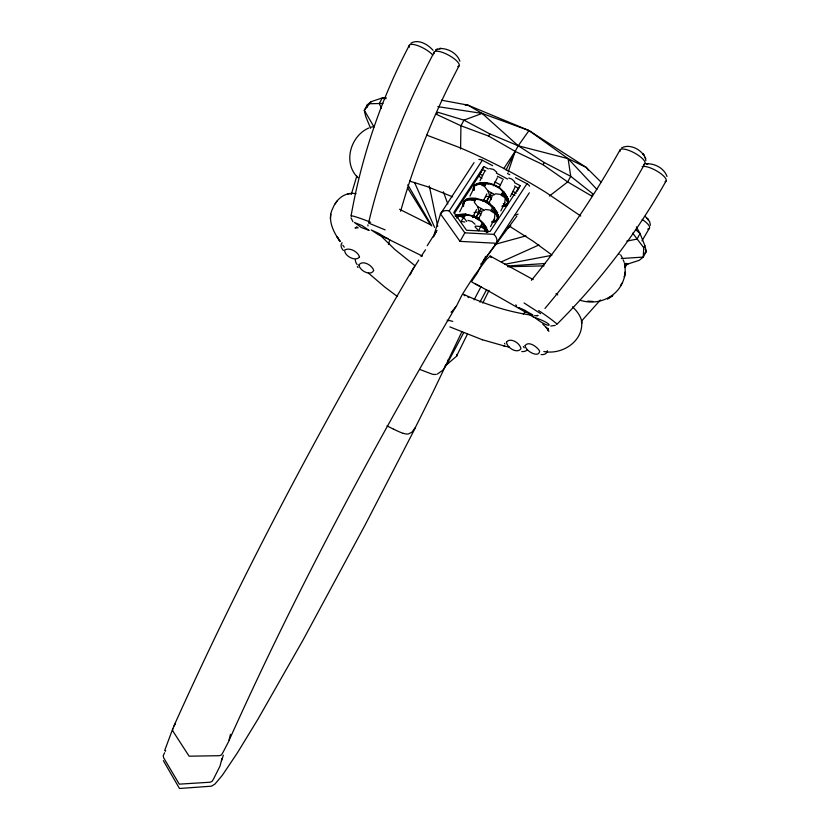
<?xml version="1.0" encoding="UTF-8"?>
<svg xmlns="http://www.w3.org/2000/svg" width="830" height="830" viewBox="0 0 830 830"><rect width="100%" height="100%" fill="white"/><g stroke="black" fill="none" stroke-linecap="round" stroke-linejoin="round"><path stroke-width="1.25" d="M494.96 210.395C498.903 213.237 499.608 220.905 493.425 221.247L493.155 221.786C498.363 221.797 499.214 214.949 495.51 212.221L495.967 211.308C494.006 201.13 461.304 190.143 463.628 206.245M502.243 206.151C507.919 207.064 510.118 199.677 505.792 196.523L506.248 195.6C500.656 185.225 486.38 179.622 475.528 184.561C473.785 185.609 473.297 187.85 473.505 189.748L474.874 185.049M463.233 205.456L464.593 200.746M460.598 149.016L460.93 125.755L463.98 120.153L482.147 113.419L529.011 130.559L586.188 167.37L600.92 181.946M454.975 215.966L456.905 214.897L465.838 214.109L461.034 221.465L464.883 222.025M464.333 201.285L467.176 199.2L476.119 198.412L474.241 202.157L477.727 206.691L479.128 211.92L475.881 217.906L479.367 219.224M474.604 185.578L477.458 183.492L486.39 182.704L484.513 186.46L487.999 190.983L491.111 199.605M230.491 734.301L228.758 741.263L222.938 752.499A102.36 91.591 22.4 0 1 221.807 754.335A3.517 3.144 22.4 0 1 221.102 755.103L219.4 755.694L189.126 756.192L172.993 731.272L172.567 729.57A3.517 3.144 22.4 0 1 172.837 728.574A102.36 91.591 22.4 0 1 173.802 726.644L174.819 724.725M636.33 226.881L640.044 233.531L644.858 245.587L643.707 247.693L643.25 257.093L639.266 260.309L628.279 263.867L624.388 263.961M484.596 231.497L484.72 228.987C481.514 216.599 468.13 212.677 456.905 214.897L456.448 215.821L455.566 215.976L455.836 215.447M504.443 206.027L505.273 197.582C501.787 183.762 486.162 181.469 474.438 185.495L473.723 186.937M367.223 107.091L367.358 104.705L371.269 101.623L382.339 97.919L386.116 97.66M221.984 758.464L220.002 766.111L213.746 778.592A102.36 101.042 11.1 0 1 212.542 780.646A3.517 3.476 11.1 0 1 211.795 781.507L210.052 782.223L179.28 784.153L163.645 757.8L163.261 755.964A3.517 3.476 11.1 0 1 163.572 754.875A102.36 101.042 11.1 0 1 164.61 752.737M507.462 204.024C509.962 200.404 506.964 196.036 504.152 193.649M340.072 241.395L336.939 236.529L340.072 241.395C333.318 232.016 326.812 219.193 332.975 207.905C336.586 198.692 345.716 191.512 356.029 193.743M330.382 218.57L330.776 214.223M351.08 215.873C361.589 156.434 381.198 98.697 409.325 45.287M490.914 257.591L490.924 256.418L490.074 256.283L486.66 259.136L474.49 275.539A298.478 13.903 -62.2 0 0 462.123 294.785L456.521 305.917L451.987 311.53M351.381 194.199L356.796 176.053M385.162 229.879C379.611 227.638 374.091 225.335 368.572 223.021C382.267 164.299 405.953 106.033 434.246 52.051M388.44 244.445L389.789 239.797M400.651 211.235C414.761 160.854 434.619 112.175 459.021 65.912M474.075 162.597L440.512 213.901L433.737 235.979L436.269 231.539A6.318 5.571 32.8 0 1 437.057 230.418M164.682 750.517L172.837 728.574M221.548 760.737L223.353 755.227M508.126 172.121L515.171 151.371L518.221 145.769L529.011 130.559L568.114 158.655L586.188 167.37L588.46 170.441M173.895 726.022C244.58 568.446 326.512 415.965 413.983 267.125M229.215 740.111C295.999 591.323 373.085 447.152 455.888 306.685M461.999 331.492L434.588 388.751A298.478 13.903 -62.2 0 1 415.374 427.44L411.836 432.243L408.37 433.966A11.796 4.42 26.7 0 1 407.592 434.038A9.711 3.631 26.7 0 1 403.93 433.509L403.183 433.291M410.145 274.855L410.694 273.703M410.777 273.526L411.255 272.572M506.041 170.005L515.171 151.371L488.621 136.068L460.93 125.755L436.642 114.436L437.825 112.258L463.98 120.153L489.804 133.889L518.221 145.769L568.114 158.655L596.926 189.416M467.342 334.293L456.49 356.267L446.592 364.775L463.565 332.913M482.77 303.064L489.057 290.344M463.441 202.645L464.167 201.202C479.626 195.382 493.715 202.79 497.637 218.809M456.448 215.821L457.921 214.846M463.202 204.315L463.462 203.786M459.706 211.795L464.271 202.613M465.848 200.279L466.107 199.74M457.652 215.375L459.115 214.763M454.238 213.611L480.062 174.144L483.849 166.529L488.382 168.915M466.719 200.113L468.193 199.138M460.484 214.659L458.917 215.167M473.474 188.618L473.743 188.088M469.977 196.088L474.542 186.916M476.13 184.571L476.389 184.042M467.933 199.667L469.386 199.055M470.755 198.961L469.189 199.459M477.001 184.416L478.474 183.43M480.041 180.722L484.606 171.54M478.205 183.97L479.667 183.357M471.834 199.76L472.291 198.837M481.037 183.254L479.47 183.762M482.106 184.053L482.562 183.14M440.512 213.901L460.038 241.374L464.831 232.846L493.84 234.351L526.967 183.741L515.523 177.713M472.581 217.574L476.576 209.544M475.881 217.906L474.345 216.806L474.615 216.267L479.574 218.819M483.434 200.725L486.857 193.836M489.648 203.526L486.152 202.198L484.627 201.099L484.886 200.57L489.845 203.122M493.352 185.837L497.346 177.796M477.644 218.539L477.914 218.01M486.152 202.198L491.402 192.778M478.381 219.172L481.805 212.293M487.926 202.831L488.185 202.302M488.652 203.475L492.076 196.585M499.152 187.435L502.575 180.546M484.419 226.632L483.6 225.055M486.37 228.281L487.833 231.176L487.376 232.099L486.37 228.281C481.369 216.827 467.632 212.594 456.251 216.485M487.179 230.916L487.449 230.377M504.972 195.216L505.242 194.687M496.382 213.113L496.651 212.584M490.551 226.58L494.545 218.549M494.161 221.724L495.002 213.279L491.557 209.378L492.481 207.957L493.757 207.687L498.114 215.478L497.658 216.391M497.461 215.209L497.72 214.68M506.663 197.405L506.923 196.876M495.24 221.174L495.5 220.645M500.832 210.882L504.827 202.842M497.886 217.128L498.145 216.599M503.437 206.079L506.58 204.554L508.188 202.572M496.755 220.168L497.014 219.639M497.18 219.732L497.907 218.28M507.732 199.501L508.002 198.972M505.512 205.477L505.781 204.937M507.929 200.694L508.385 199.771L504.038 191.989L502.762 192.259L500.905 195.081L508.385 199.771M510.315 196.658L514.88 187.476M508.157 201.431L508.427 200.901M507.037 204.471L507.296 203.931M517.951 189.956L520.12 185.609L514.455 182.621M579.911 300.18C603.825 307.971 628.601 290.075 624.783 264.718M415.508 427.533L364.816 525.535L302.898 640.303L258.13 718.873L237.401 752.862L222.388 775.21L214.991 784.018L211.536 786.176L179.488 788.5L163.344 760.622M411.618 271.856L413.153 268.982A298.478 13.903 -62.2 0 1 418.766 260.081M434.049 235.73L436.31 231.446M165.336 751.306L165.71 750.6M474.096 299.827L480.726 287.221M620.415 285.883L620.954 284.856M479.937 302.182L486.608 289.66M621.307 284.182L621.846 283.155M514.942 195.351L514.942 195.351A164.164 71.919 26.5 0 1 511.446 193.712M367.358 104.705L364.308 110.307L365.677 116.345L370.564 128.266M374.04 126.99L364.308 110.307L371.269 101.623M488.621 136.068L489.804 133.889M544.231 162.524L570.729 176.323L592.807 193.805L591.614 195.984L567.678 181.926L543.038 164.703L544.231 162.524L518.221 145.769L482.147 113.419L467.84 105.099L441.487 100.191M517.142 191.315L517.484 190.682M518.045 189.655L518.273 189.24A35.14 1.639 -62.2 0 1 518.615 188.638A167.712 150.562 33.2 0 0 514.496 185.962M175.172 724.092L175.514 723.47M476.337 216.983L481.12 208.475M486.608 201.285L489.42 196.222L494.805 194.562L487.999 190.983M619.937 150.106C594.29 195.973 564.784 239.673 531.428 280.291M645.003 163.417C616.306 214.773 582.878 263.452 544.968 308.449M666.137 180.888C636.527 233.386 599.727 281.723 556.961 324.198M641.974 240.866L649.434 228.209M427.201 245.701L433.156 236.322M492.636 165.668L482.334 160.252L449.206 210.862L464.831 232.846M483.849 166.529L453.834 212.387L466.522 230.252L490.105 231.466L520.12 185.609M487.874 232.307L483.485 223.395L482.209 223.664L481.276 225.075L478.671 230.74L474.988 226.766M480.622 264.106A6.204 4.98 75.4 0 0 482.811 261.782L496.309 243.263L529.312 192.83M337.001 201.13L335.144 203.931M503.717 168.656L515.171 151.371L543.038 164.703M624.928 267.436L627.117 264.262M482.873 261.824L516.82 216.215M471.699 281.329L477.292 273.101L485.28 257.217A6.318 5.571 32.8 0 0 485.56 256.418M600.443 299.993L581.322 321.283M644.62 253.399L646.311 251.49L644.858 245.587M523.232 314.031L525.764 311.343M507.815 228.188L510.865 225.833M549.418 196.036L567.678 181.926L570.729 176.323L568.114 158.655M451.676 311.769L451.354 311.997A11.796 9.908 31.9 0 1 451.032 312.205M437.348 49.043L435.999 49.987L441.01 48.389L439.298 48.565C447.598 47.953 457.164 53.151 459.913 61.254M456.604 218.051L459.789 215.873L464.893 216.454M410.829 43.253C418.33 38.668 427.969 44.457 433.042 50.308M435.719 50.08L437.078 49.229M621.608 147.896C630.167 143.237 642.41 150.033 645.667 158.655L645.252 157.441L645.885 160.667M356.361 227.462L357.159 227.057L355.033 227.949L358.187 227.825M501.362 261.875L538.898 244.975M555.229 325.412L550.757 326.024M368.831 127.996C350.436 135.85 342.531 163.033 358.031 177.776M437.358 374.081L442.722 370.263L448.345 362.036A6.318 2.843 26.4 0 0 448.501 361.392L447.93 360.033M495.873 185.941L498.083 187.632M485.602 201.649L487.801 203.329M475.32 217.346L478.464 219.94M536.906 315.784L538.089 315.442L534.437 315.805M494.888 244.394L525.95 235.876M371.062 127.166L373.687 126.617M504.879 264.262L551.877 255.318M626.837 241.063L636.994 239.133L640.044 233.531L635.469 229.464M502.441 205.757L503.696 205.55M492.159 221.454L493.425 221.247M485.602 196.71L489.399 196.212M474.065 212.584L479.128 211.92M495.552 193.774L500.998 194.49M485.28 209.471L490.717 210.198M347.739 193.94L352.003 193.515M436.217 374.351L434.962 374.465A11.278 5.063 26.4 0 1 432.43 374.257L419.783 369.443M507.711 265.974L545.144 263.525M621.307 258.524L643.25 257.093L646.311 251.49L645.19 249.145M646.124 163.749L648.116 163.635L646.373 163.8C654.683 163.199 664.28 168.355 667.009 176.479M465.288 105.171L467.84 105.099L529.011 130.559M382.91 103.428L370.118 103.74M507.773 266.731L544.055 265.87M543.826 351.505C562.47 355.178 584.164 340.819 581.55 320.764M587.682 301.155L593.014 301.425M460.038 241.374L496.309 243.263M489.617 168.563L493.518 169.445L496.786 172.204M467.954 220.365L472.021 221.465L474.999 224.204M475.466 226.071L480.352 226.497L487.833 231.176M388.015 238.407L386.189 238.127M485.446 185.049L477.458 183.492M475.165 200.746L467.176 199.2M437.804 106.645L482.147 113.419M529.872 314.923C506.933 311.509 484.699 304.102 463.69 294.38M493.798 185.37L496.205 185.816M482.313 200.85L485.924 201.524M473.245 216.775L475.652 217.221M625.737 263.359L628.279 263.867M386.116 98.739L382.339 97.919L379.279 103.522L381.385 108.242M481.825 339.574L504.64 346.079M503.706 345.871L509.371 347.158M508.79 178.025L511.726 179.031L514.704 181.76M409.595 181.106L427.274 186.626L452.651 196.835M426.693 135.124L460.069 147.75M448.708 320.795L447.1 320.224M456.905 214.897L463.96 217.865L466.751 221.486M482.438 339.792L449.86 326.896M385.608 237.837L422.418 256.117M467.944 297.213L468.722 297.586M399.531 209.274L430.158 224.598M481.39 184.966L484.513 186.46M464.063 295.356L464.831 295.729M394.281 429.535L393.441 429.131M393.223 429.017L387.029 425.883M507.514 173.501L509.796 174.705M496.319 173.086L507.649 179.052M480.062 174.144L482.334 175.338M494.794 181.895L500.459 184.882M512.93 191.44L516.322 193.224M477.727 206.691L484.523 210.27L479.138 211.93L480.829 215.312M471.865 282.076L481.753 287.336L475.071 283.767M490.011 255.972L533.202 279.586M481.608 287.263L488.299 290.853M488.113 290.759L524.487 311.561L532.87 315.099L523.969 309.808L518.584 307.567L518.906 308.023M540.621 313.626L524.041 302.95M484.886 200.57L483.299 199.677L484.627 201.099M474.615 216.267L473.027 215.375L474.345 216.806M490.634 210.789L498.114 215.478M509.247 226.071L533.358 241.364L551.535 254.706M529.727 314.674L533.783 317.382M486.39 182.704L488.123 183.887M476.119 198.412L477.841 199.594M465.838 214.109L467.57 215.292M555.986 293.716L557.718 294.93M415.052 265.725L394.862 249.498L380.119 235.129M397.414 296.518L384.767 287.045L368.344 273.008M580.741 216.039L546.13 192.539A197.146 59.615 28.6 0 0 460.079 147.782M645.169 216.329L649.641 221.579L650.409 225.272M542.82 324.188L547.779 328.96M484.689 226.092L486.1 228.81M503.281 203.454L504.899 205.103M572.524 306.81C577.068 311.188 581.311 316.562 581.975 323.046M648.624 219.888L647.151 218.228L648.334 219.577M643.862 154.961L642.659 153.602L644.132 155.272M501.828 193.67L505.273 197.582L507.919 203.111M481.276 225.075L484.72 228.987L486.307 232.307M532.891 316.157L533.41 316.759M352.916 221.693L351.017 217.792M546.192 327.311L548.921 331.336M643.707 247.693L632.699 233.137M342.821 245.244L344.284 247.164M357.294 266.523L358.021 267.54M523.357 346.483L524.29 347.812M504.484 343.361L504.951 344.045M407.437 187.642L430.656 225.023M515.855 304.818L516.613 306.073M407.789 184.81L431.808 225.947M620.653 254.841L622.137 257.528M414.564 182.548L434.578 227.358M623.143 259.811L624.191 262.363M443.376 191.782L447.816 203.962M547.873 329.344L548.277 330.527L547.862 328.265L547.966 329.303M429.297 185.962L437.732 226.362M625.032 266.036L625.26 267.198L624.544 263.567M473.971 188.835L474.169 190.008M367.866 224.837L368.032 225.968M434.121 53.628A14.203 4.295 28.6 0 1 448.864 55.299A14.203 4.295 28.6 0 1 457.745 66.639M351.422 216.194A14.338 0.944 20.6 0 1 356.62 217.138A14.338 0.944 20.6 0 1 370.699 222.305M409.398 47.175A14.203 4.295 28.6 0 1 417.355 45.484A14.203 4.295 28.6 0 1 432.824 55.143M538.649 310.565A14.338 0.778 35.3 0 1 551.535 319.643A14.338 0.778 35.3 0 1 556.639 324.188M642.181 166.581A14.203 4.295 28.6 0 1 658.979 172.35A14.203 4.295 28.6 0 1 665.079 181.708M620.01 151.558A14.203 4.295 28.6 0 1 634.369 152.907A14.203 4.295 28.6 0 1 643.748 164.382M527.465 349.752A14.328 8.176 37.3 0 1 521.759 351.567M547.333 350.675A14.338 7.397 38 0 1 541.119 354.576M642.202 219.462A14.203 4.295 28.6 0 1 647.68 229.09M343.361 250.504A14.338 7.563 20.8 0 1 342.126 242.692M357.19 264.635A14.328 8.321 21.9 0 1 355.333 259.479M456.718 354.4A6.567 3.05 50.3 0 1 456.604 356.381M446.54 364.723A6.204 2.843 53.1 0 1 445.077 365.439M478.869 159.474A6.308 5.665 33.2 0 1 482.334 160.252M526.967 183.741A6.308 5.665 33.2 0 1 529.602 186.169M493.788 234.475A6.567 5.385 72.1 0 1 496.433 243.346M433.405 236.996A6.204 5.208 -14.4 0 1 433.81 236M440.377 213.85A6.567 5.613 -10.4 0 1 449.144 210.986M518.128 214.078A6.308 5.665 33.2 0 1 515.264 214.991M456.189 216.07A18.934 8.29 26.5 0 1 457.299 215.8M486.577 230.377A18.934 8.29 26.5 0 1 487.314 232.442M455.577 215.759A18.934 8.29 26.5 0 1 461.802 214.98M484.502 226.279A18.934 8.29 26.5 0 1 487.646 231.757M497.305 215.738A18.934 8.29 26.5 0 1 491.858 222.316M478.9 219.587A18.934 8.29 26.5 0 1 475.777 218.103M463.379 206.504A18.934 8.29 26.5 0 1 467.581 200.092M495.749 211.733A18.934 8.29 26.5 0 1 492.19 221.631M479.242 218.902A18.934 8.29 26.5 0 1 473.152 215.696M463.441 204.823A18.934 8.29 26.5 0 1 472.083 199.273M506.497 197.862A18.934 8.29 26.5 0 1 502.129 206.608M489.181 203.879A18.934 8.29 26.5 0 1 487.573 203.163M473.38 189.8A18.934 8.29 26.5 0 1 477.852 184.395M506.03 196.025A18.934 8.29 26.5 0 1 502.472 205.923M489.513 203.205A18.934 8.29 26.5 0 1 483.423 199.999M474.003 190.122A18.934 8.29 26.5 0 1 482.355 183.575M484.461 225.905A7.097 3.113 26.5 0 1 486.639 227.544M495.334 210.581A7.097 3.113 26.5 0 1 497.72 212.688M503.935 193.898A7.097 3.113 26.5 0 1 505.148 194.583M403.204 433.395A30.285 11.34 26.7 0 1 394.323 429.473M452.734 321.355A25.875 24.848 1.4 0 1 448.906 320.287M421.007 256.595A298.478 13.903 -62.2 0 1 425.51 249.768M618.858 253.835A76.651 23.178 28.6 0 1 619.159 254.457M499.909 188.047A164.164 71.919 26.5 0 1 493.113 184.468M481.971 178.211A164.164 71.919 26.5 0 1 478.682 176.261L482.012 170.16A35.14 1.639 -62.2 0 1 482.344 169.548M482.344 169.569A167.712 150.562 33.2 0 1 485.726 170.939M497.388 176.261A167.712 150.562 33.2 0 1 503.354 179.373M368.966 230.273L361.88 225.521L354.358 222.45L361.237 227.441L368.945 230.367M358.934 265.019C359.629 270.746 370.782 276.587 373.718 270.456C372.411 265.372 362.378 259.531 358.934 265.019M506.445 342.23C507.099 347.832 517.08 354.068 520.939 348.818C520.327 343.101 510.077 336.939 506.445 342.23M359.494 256.895C355.987 262.238 343.921 255.889 344.709 249.965C349.731 247.267 357.803 251.552 359.494 256.895M525.151 345.477C525.286 351.111 539.199 358.591 539.614 351.007C537.352 347.033 528.793 340.611 525.151 345.477M534.894 317.62C550.134 330.039 557.303 325.298 534.925 317.558M385.504 237.577L378.314 234.651L371.207 229.962L378.708 233.365L385.504 237.577M624.938 273.993L624.357 276.981L625.322 272.053L624.938 273.993M612.706 295.656L607.601 298.862L612.706 295.656"/></g></svg>
